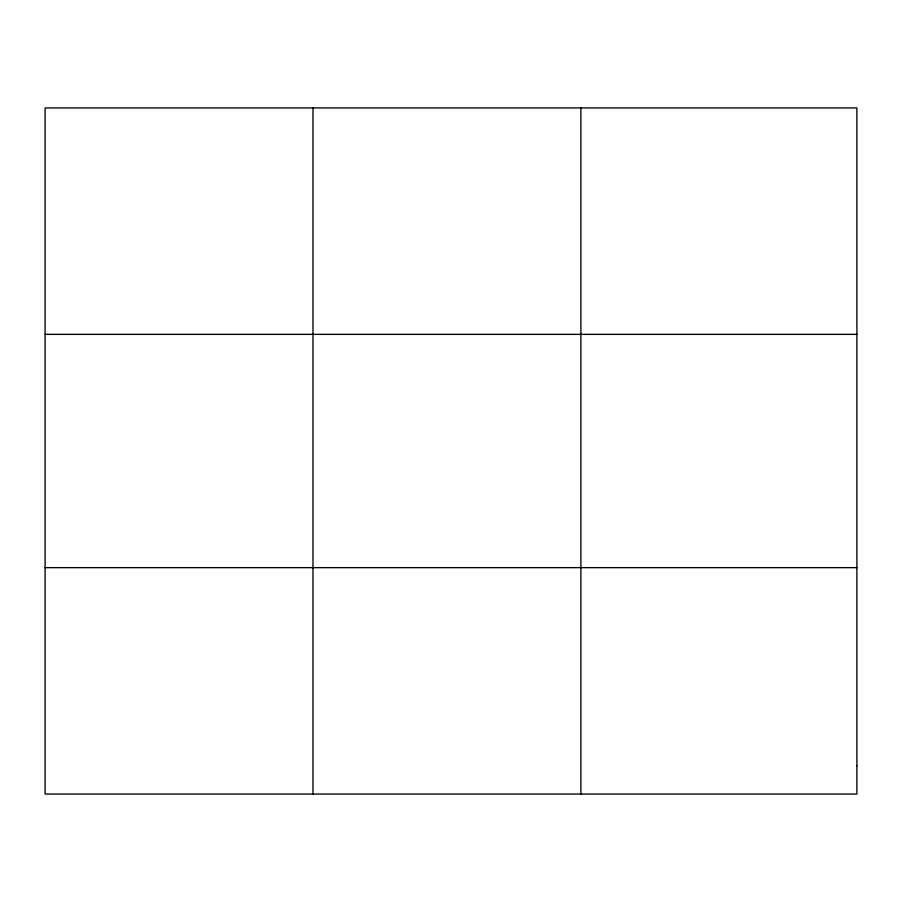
<?xml version="1.0" encoding="UTF-8"?>
<svg xmlns="http://www.w3.org/2000/svg" width="902" height="902" viewBox="0 0 902 902"><rect width="100%" height="100%" fill="white"/><g stroke="black" fill="none" stroke-linecap="round" stroke-linejoin="round"><path stroke-width="1.35" d="M312.994 107.936L312.994 794.064M580.888 107.936L580.888 794.064M45.1 334.36L856.9 334.36M45.1 567.64L856.9 567.64M856.9 765.764L856.9 794.064L45.1 794.064L45.1 107.936L856.9 107.936L856.9 765.764"/></g></svg>
